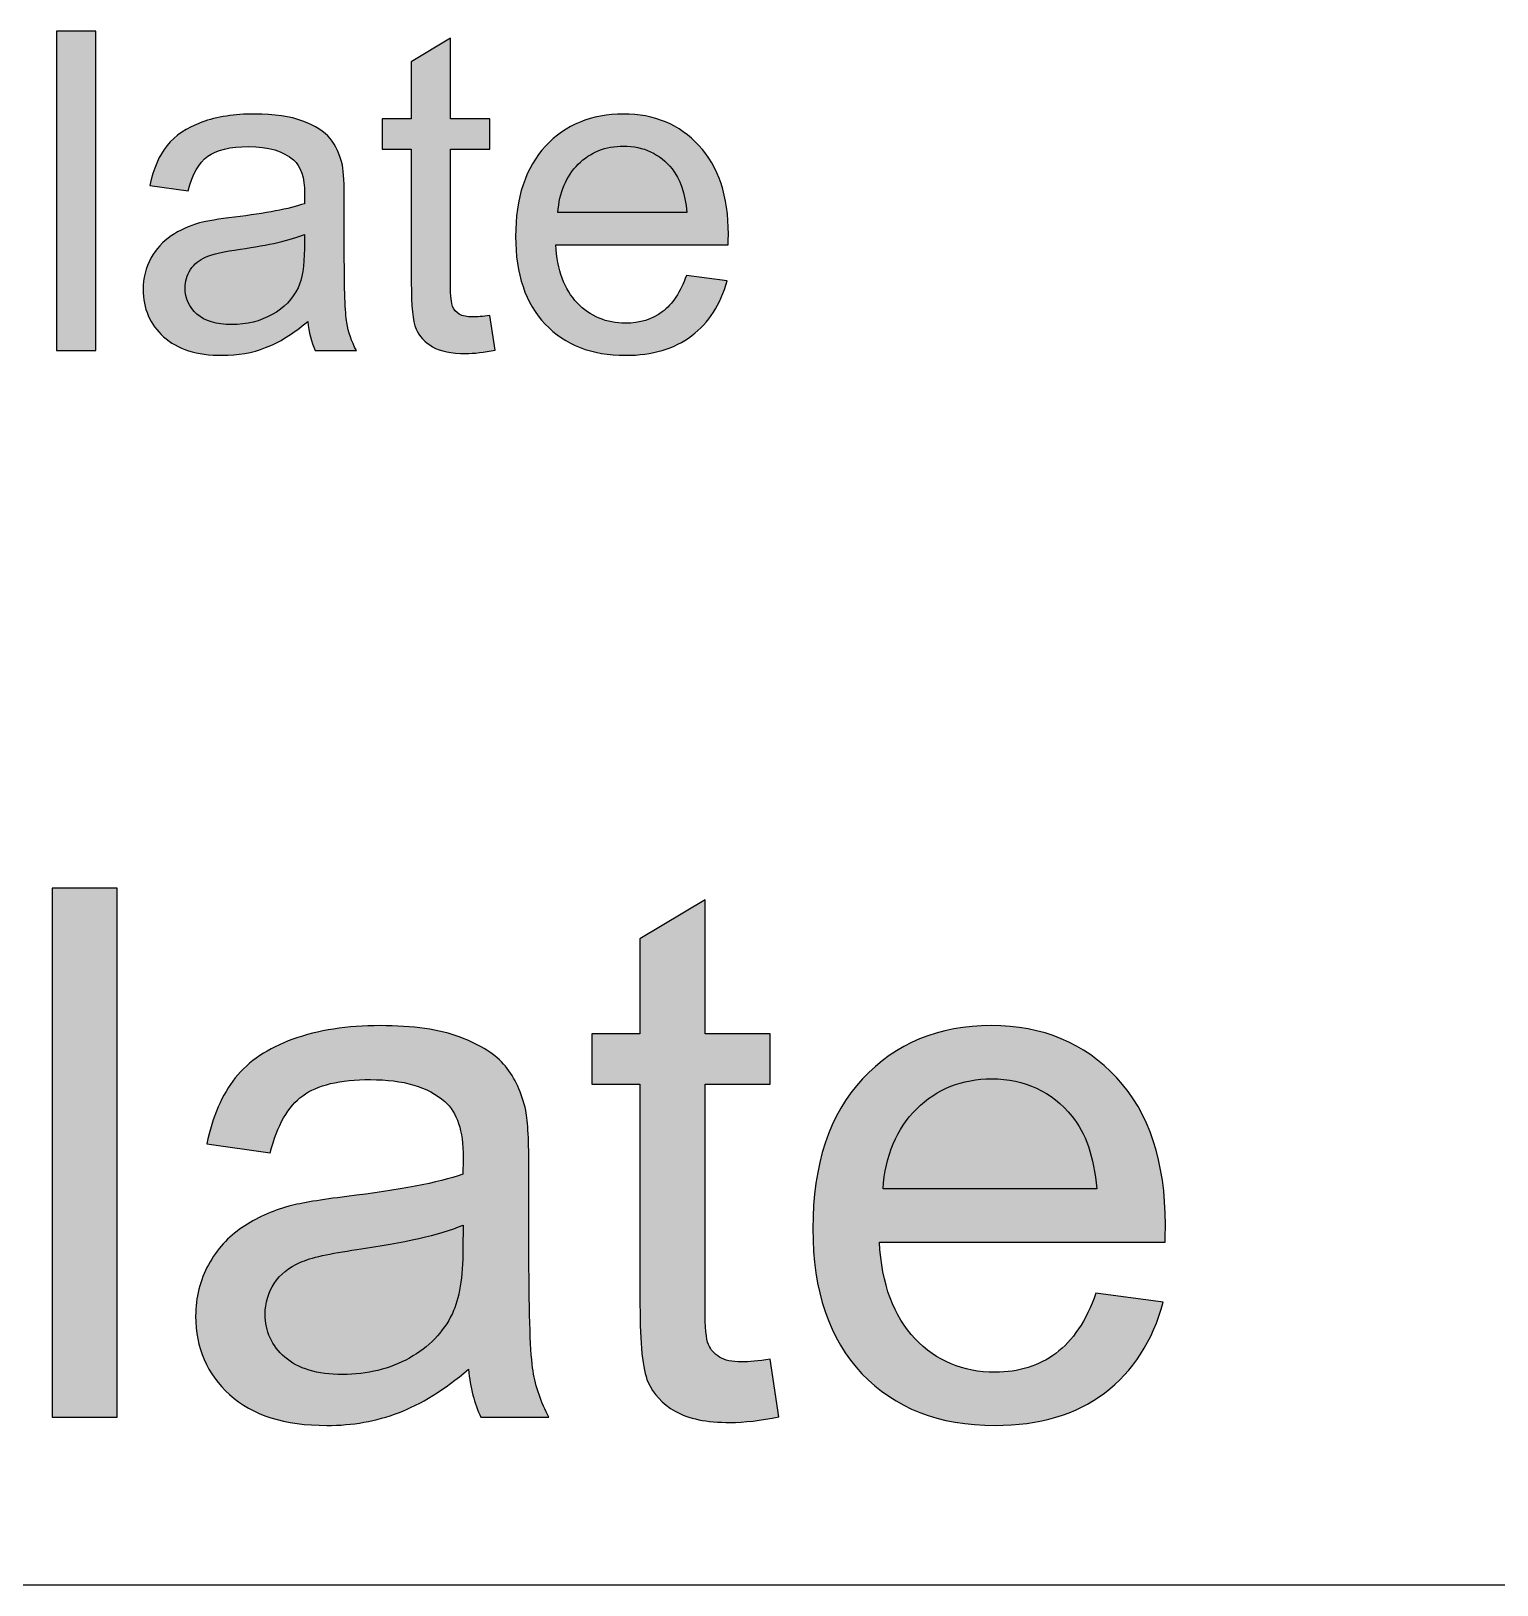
# Model space of a CAD drawing. Extents: x -3.7 to 29.7, y -3.9 to 14.9.
# Drawn here: x 9.97 to 15.48, y -1.2 to 4.64 of the extents above; entities that cross this region are included whole.
import ezdxf

# ---------------------------------------------------------------- set-up
doc = ezdxf.new("R2010")
doc.units = 0
doc.header["$MEASUREMENT"] = 0
doc.layers.add('LAYER_1', color=7, linetype='CONTINUOUS')

msp = doc.modelspace()

# ---------------------------------------------------------------- hatches: boundary and pattern name
at = {"layer": 'LAYER_1'}
h = msp.add_hatch(color=250, dxfattribs=at)
edge = h.paths.add_edge_path()
edge.add_spline(control_points=[(10.0696, 3.438), (10.0696, 3.438), (10.0696, 4.6382), (10.0696, 4.6382), (10.0696, 4.6382), (10.217, 4.6382), (10.217, 4.6382), (10.217, 4.6382), (10.217, 3.438), (10.217, 3.438), (10.217, 3.438), (10.0696, 3.438), (10.0696, 3.438)], knot_values=[0, 0, 0, 0, 0.25, 0.25, 0.25, 0.5, 0.5, 0.5, 0.75, 0.75, 0.75, 1, 1, 1, 1], degree=3, periodic=1)
h = msp.add_hatch(color=250, dxfattribs=at)
edge = h.paths.add_edge_path()
edge.add_spline(control_points=[(11.6979, 3.5695), (11.6979, 3.5695), (11.7179, 3.4394), (11.7179, 3.4394), (11.6766, 3.4307), (11.6394, 3.4263), (11.607, 3.4263), (11.5536, 3.4263), (11.5123, 3.4346), (11.4827, 3.4517), (11.4533, 3.4687), (11.4327, 3.4908), (11.4207, 3.5184), (11.4087, 3.5461), (11.4028, 3.6042), (11.4028, 3.6927), (11.4028, 3.6927), (11.4028, 4.194), (11.4028, 4.194), (11.4028, 4.194), (11.2939, 4.194), (11.2939, 4.194), (11.2939, 4.194), (11.2939, 4.308), (11.2939, 4.308), (11.2939, 4.308), (11.4028, 4.308), (11.4028, 4.308), (11.4028, 4.308), (11.4028, 4.5231), (11.4028, 4.5231), (11.4028, 4.5231), (11.5503, 4.6117), (11.5503, 4.6117), (11.5503, 4.6117), (11.5503, 4.308), (11.5503, 4.308), (11.5503, 4.308), (11.6979, 4.308), (11.6979, 4.308), (11.6979, 4.308), (11.6979, 4.194), (11.6979, 4.194), (11.6979, 4.194), (11.5503, 4.194), (11.5503, 4.194), (11.5503, 4.194), (11.5503, 3.6844), (11.5503, 3.6844), (11.5503, 3.6422), (11.5528, 3.6151), (11.5582, 3.6031), (11.5631, 3.5911), (11.5716, 3.5816), (11.5833, 3.5743), (11.595, 3.5673), (11.6118, 3.5637), (11.6336, 3.5637), (11.6498, 3.5637), (11.6713, 3.5657), (11.6979, 3.5695)], knot_values=[0, 0, 0, 0, 0.05, 0.05, 0.05, 0.1, 0.1, 0.1, 0.15, 0.15, 0.15, 0.2, 0.2, 0.2, 0.25, 0.25, 0.25, 0.3, 0.3, 0.3, 0.35, 0.35, 0.35, 0.4, 0.4, 0.4, 0.45, 0.45, 0.45, 0.5, 0.5, 0.5, 0.55, 0.55, 0.55, 0.6, 0.6, 0.6, 0.65, 0.65, 0.65, 0.7, 0.7, 0.7, 0.75, 0.75, 0.75, 0.8, 0.8, 0.8, 0.85, 0.85, 0.85, 0.9, 0.9, 0.9, 0.95, 0.95, 0.95, 1, 1, 1, 1], degree=3, periodic=1)
h = msp.add_hatch(color=250, dxfattribs=at)
edge = h.paths.add_edge_path()
edge.add_spline(control_points=[(11.0136, 3.5469), (10.9588, 3.5003), (10.906, 3.4676), (10.8555, 3.4483), (10.8049, 3.429), (10.7507, 3.4195), (10.6926, 3.4195), (10.597, 3.4195), (10.5236, 3.4427), (10.4722, 3.4894), (10.4208, 3.5358), (10.395, 3.5952), (10.395, 3.6676), (10.395, 3.7101), (10.4048, 3.7489), (10.4241, 3.7841), (10.4436, 3.8193), (10.469, 3.8473), (10.5004, 3.8685), (10.5319, 3.8897), (10.5671, 3.9059), (10.6065, 3.9169), (10.6356, 3.9244), (10.6794, 3.9316), (10.7379, 3.9389), (10.8569, 3.9529), (10.9448, 3.97), (11.001, 3.9895), (11.0016, 4.0096), (11.0019, 4.0224), (11.0019, 4.0278), (11.0019, 4.0875), (10.9879, 4.1297), (10.96, 4.1544), (10.9222, 4.1875), (10.8661, 4.2041), (10.7918, 4.2041), (10.7222, 4.2041), (10.6708, 4.1918), (10.6378, 4.1675), (10.6046, 4.1432), (10.5803, 4.1001), (10.5644, 4.0381), (10.5644, 4.0381), (10.4202, 4.0582), (10.4202, 4.0582), (10.4333, 4.12), (10.4548, 4.17), (10.485, 4.208), (10.5152, 4.246), (10.5588, 4.275), (10.6158, 4.2957), (10.6725, 4.3161), (10.7387, 4.3264), (10.8136, 4.3264), (10.8879, 4.3264), (10.9485, 4.3178), (10.9952, 4.3002), (11.0416, 4.2826), (11.0759, 4.2608), (11.0977, 4.2342), (11.1195, 4.2077), (11.1349, 4.1742), (11.1438, 4.1336), (11.1486, 4.1085), (11.1511, 4.0632), (11.1511, 3.9981), (11.1511, 3.9981), (11.1511, 3.8026), (11.1511, 3.8026), (11.1511, 3.666), (11.1542, 3.5796), (11.1603, 3.543), (11.1662, 3.5064), (11.1785, 3.4715), (11.1964, 3.438), (11.1964, 3.438), (11.0421, 3.438), (11.0421, 3.438), (11.0273, 3.4689), (11.0178, 3.5053), (11.0136, 3.5469)], knot_values=[0, 0, 0, 0, 0.037037, 0.037037, 0.037037, 0.074074, 0.074074, 0.074074, 0.111111, 0.111111, 0.111111, 0.148148, 0.148148, 0.148148, 0.185185, 0.185185, 0.185185, 0.222222, 0.222222, 0.222222, 0.259259, 0.259259, 0.259259, 0.296296, 0.296296, 0.296296, 0.333333, 0.333333, 0.333333, 0.37037, 0.37037, 0.37037, 0.407407, 0.407407, 0.407407, 0.444444, 0.444444, 0.444444, 0.481481, 0.481481, 0.481481, 0.518519, 0.518519, 0.518519, 0.555556, 0.555556, 0.555556, 0.592593, 0.592593, 0.592593, 0.62963, 0.62963, 0.62963, 0.666667, 0.666667, 0.666667, 0.703704, 0.703704, 0.703704, 0.740741, 0.740741, 0.740741, 0.777778, 0.777778, 0.777778, 0.814815, 0.814815, 0.814815, 0.851852, 0.851852, 0.851852, 0.888889, 0.888889, 0.888889, 0.925926, 0.925926, 0.925926, 0.962963, 0.962963, 0.962963, 1, 1, 1, 1], degree=3, periodic=1)
h = msp.add_hatch(color=250, dxfattribs=at)
edge = h.paths.add_edge_path()
edge.add_spline(control_points=[(12.4368, 3.7196), (12.4368, 3.7196), (12.5893, 3.6995), (12.5893, 3.6995), (12.5656, 3.6109), (12.5211, 3.5419), (12.4564, 3.493), (12.3915, 3.4441), (12.3088, 3.4195), (12.208, 3.4195), (12.0811, 3.4195), (11.9805, 3.4586), (11.9062, 3.5369), (11.8319, 3.6148), (11.7948, 3.7246), (11.7948, 3.8657), (11.7948, 4.0115), (11.8322, 4.125), (11.9073, 4.2055), (11.9825, 4.2862), (12.0801, 4.3264), (12.1999, 4.3264), (12.3159, 4.3264), (12.4105, 4.287), (12.484, 4.208), (12.5575, 4.1289), (12.5944, 4.0177), (12.5944, 3.8743), (12.5944, 3.8657), (12.5941, 3.8526), (12.5936, 3.8352), (12.5936, 3.8352), (11.9456, 3.8352), (11.9456, 3.8352), (11.9512, 3.74), (11.9781, 3.6668), (12.0267, 3.6162), (12.075, 3.5657), (12.1356, 3.5402), (12.208, 3.5402), (12.2619, 3.5402), (12.308, 3.5545), (12.346, 3.5829), (12.3843, 3.6115), (12.4145, 3.657), (12.4368, 3.7196)], knot_values=[0, 0, 0, 0, 0.066667, 0.066667, 0.066667, 0.133333, 0.133333, 0.133333, 0.2, 0.2, 0.2, 0.266667, 0.266667, 0.266667, 0.333333, 0.333333, 0.333333, 0.4, 0.4, 0.4, 0.466667, 0.466667, 0.466667, 0.533333, 0.533333, 0.533333, 0.6, 0.6, 0.6, 0.666667, 0.666667, 0.666667, 0.733333, 0.733333, 0.733333, 0.8, 0.8, 0.8, 0.866667, 0.866667, 0.866667, 0.933333, 0.933333, 0.933333, 1, 1, 1, 1], degree=3, periodic=1)
h = msp.add_hatch(color=250, dxfattribs=at)
edge = h.paths.add_edge_path()
edge.add_spline(control_points=[(11.9541, 3.956), (11.9541, 3.956), (12.4385, 3.956), (12.4385, 3.956), (12.4321, 4.0292), (12.4133, 4.0839), (12.3829, 4.1205), (12.3362, 4.1772), (12.2753, 4.2058), (12.2007, 4.2058), (12.1331, 4.2058), (12.0764, 4.1831), (12.0303, 4.1378), (11.9844, 4.0926), (11.959, 4.0319), (11.9541, 3.956)], knot_values=[0, 0, 0, 0, 0.2, 0.2, 0.2, 0.4, 0.4, 0.4, 0.6, 0.6, 0.6, 0.8, 0.8, 0.8, 1, 1, 1, 1], degree=3, periodic=1)
h = msp.add_hatch(color=250, dxfattribs=at)
edge = h.paths.add_edge_path()
edge.add_spline(control_points=[(11.0019, 3.8738), (10.9482, 3.852), (10.8678, 3.8336), (10.7604, 3.8185), (10.6996, 3.8098), (10.6566, 3.8001), (10.6314, 3.7892), (10.6062, 3.7783), (10.587, 3.7624), (10.5733, 3.7417), (10.5596, 3.7207), (10.5527, 3.6975), (10.5527, 3.6718), (10.5527, 3.633), (10.5674, 3.6003), (10.5973, 3.5743), (10.6273, 3.5484), (10.6708, 3.5352), (10.7281, 3.5352), (10.7848, 3.5352), (10.8353, 3.5475), (10.8798, 3.5724), (10.9239, 3.5969), (10.9566, 3.6307), (10.9773, 3.6735), (10.9933, 3.7067), (11.001, 3.7556), (11.001, 3.8202), (11.001, 3.8202), (11.0019, 3.8738), (11.0019, 3.8738)], knot_values=[0, 0, 0, 0, 0.1, 0.1, 0.1, 0.2, 0.2, 0.2, 0.3, 0.3, 0.3, 0.4, 0.4, 0.4, 0.5, 0.5, 0.5, 0.6, 0.6, 0.6, 0.7, 0.7, 0.7, 0.8, 0.8, 0.8, 0.9, 0.9, 0.9, 1, 1, 1, 1], degree=3, periodic=1)
h = msp.add_hatch(color=250, dxfattribs=at)
edge = h.paths.add_edge_path()
edge.add_spline(control_points=[(10.0531, -0.572), (10.0531, -0.572), (10.0531, 1.4168), (10.0531, 1.4168), (10.0531, 1.4168), (10.2976, 1.4168), (10.2976, 1.4168), (10.2976, 1.4168), (10.2976, -0.572), (10.2976, -0.572), (10.2976, -0.572), (10.0531, -0.572), (10.0531, -0.572)], knot_values=[0, 0, 0, 0, 0.25, 0.25, 0.25, 0.5, 0.5, 0.5, 0.75, 0.75, 0.75, 1, 1, 1, 1], degree=3, periodic=1)
h = msp.add_hatch(color=250, dxfattribs=at)
edge = h.paths.add_edge_path()
edge.add_spline(control_points=[(12.7511, -0.354), (12.7511, -0.354), (12.7845, -0.5697), (12.7845, -0.5697), (12.7159, -0.584), (12.6544, -0.5915), (12.6007, -0.5915), (12.5123, -0.5915), (12.4437, -0.5776), (12.3947, -0.5494), (12.3461, -0.5211), (12.3118, -0.4845), (12.2919, -0.4387), (12.272, -0.3928), (12.2622, -0.2966), (12.2622, -0.1498), (12.2622, -0.1498), (12.2622, 0.6807), (12.2622, 0.6807), (12.2622, 0.6807), (12.0817, 0.6807), (12.0817, 0.6807), (12.0817, 0.6807), (12.0817, 0.8696), (12.0817, 0.8696), (12.0817, 0.8696), (12.2622, 0.8696), (12.2622, 0.8696), (12.2622, 0.8696), (12.2622, 1.2261), (12.2622, 1.2261), (12.2622, 1.2261), (12.5067, 1.3728), (12.5067, 1.3728), (12.5067, 1.3728), (12.5067, 0.8696), (12.5067, 0.8696), (12.5067, 0.8696), (12.7511, 0.8696), (12.7511, 0.8696), (12.7511, 0.8696), (12.7511, 0.6807), (12.7511, 0.6807), (12.7511, 0.6807), (12.5067, 0.6807), (12.5067, 0.6807), (12.5067, 0.6807), (12.5067, -0.1637), (12.5067, -0.1637), (12.5067, -0.2336), (12.5108, -0.2785), (12.5196, -0.2984), (12.528, -0.3183), (12.5419, -0.334), (12.5613, -0.3461), (12.5808, -0.3576), (12.6085, -0.3637), (12.6447, -0.3637), (12.6715, -0.3637), (12.7071, -0.3605), (12.7511, -0.354)], knot_values=[0, 0, 0, 0, 0.05, 0.05, 0.05, 0.1, 0.1, 0.1, 0.15, 0.15, 0.15, 0.2, 0.2, 0.2, 0.25, 0.25, 0.25, 0.3, 0.3, 0.3, 0.35, 0.35, 0.35, 0.4, 0.4, 0.4, 0.45, 0.45, 0.45, 0.5, 0.5, 0.5, 0.55, 0.55, 0.55, 0.6, 0.6, 0.6, 0.65, 0.65, 0.65, 0.7, 0.7, 0.7, 0.75, 0.75, 0.75, 0.8, 0.8, 0.8, 0.85, 0.85, 0.85, 0.9, 0.9, 0.9, 0.95, 0.95, 0.95, 1, 1, 1, 1], degree=3, periodic=1)
h = msp.add_hatch(color=250, dxfattribs=at)
edge = h.paths.add_edge_path()
edge.add_spline(control_points=[(11.6174, -0.3914), (11.5267, -0.4688), (11.4392, -0.5229), (11.3553, -0.5548), (11.2716, -0.5868), (11.1817, -0.6026), (11.0855, -0.6026), (10.9271, -0.6026), (10.8054, -0.5641), (10.7202, -0.4868), (10.635, -0.4099), (10.5924, -0.3113), (10.5924, -0.1914), (10.5924, -0.1211), (10.6087, -0.0568), (10.6406, 0.0016), (10.673, 0.0599), (10.7151, 0.1062), (10.767, 0.1414), (10.8193, 0.1766), (10.8776, 0.2034), (10.9429, 0.2215), (10.991, 0.234), (11.0637, 0.246), (11.1605, 0.258), (11.3577, 0.2812), (11.5035, 0.3094), (11.5965, 0.3418), (11.5975, 0.3752), (11.5979, 0.3964), (11.5979, 0.4052), (11.5979, 0.5043), (11.5748, 0.5742), (11.5285, 0.6149), (11.466, 0.6701), (11.373, 0.6973), (11.2498, 0.6973), (11.1345, 0.6973), (11.0493, 0.677), (10.9947, 0.6367), (10.9396, 0.5964), (10.8993, 0.5252), (10.873, 0.4224), (10.873, 0.4224), (10.6341, 0.4557), (10.6341, 0.4557), (10.6559, 0.558), (10.6915, 0.6409), (10.7415, 0.7038), (10.7915, 0.7668), (10.8637, 0.8149), (10.9582, 0.8492), (11.0522, 0.883), (11.1619, 0.9001), (11.2859, 0.9001), (11.4091, 0.9001), (11.5095, 0.8858), (11.5868, 0.8566), (11.6637, 0.8275), (11.7206, 0.7913), (11.7567, 0.7474), (11.7928, 0.7034), (11.8183, 0.6478), (11.8331, 0.5807), (11.841, 0.539), (11.8451, 0.4641), (11.8451, 0.3562), (11.8451, 0.3562), (11.8451, 0.0321), (11.8451, 0.0321), (11.8451, -0.1942), (11.8502, -0.3373), (11.8605, -0.3979), (11.8702, -0.4586), (11.8905, -0.5165), (11.9202, -0.572), (11.9202, -0.572), (11.6646, -0.572), (11.6646, -0.572), (11.6401, -0.5206), (11.6243, -0.4604), (11.6174, -0.3914)], knot_values=[0, 0, 0, 0, 0.037037, 0.037037, 0.037037, 0.074074, 0.074074, 0.074074, 0.111111, 0.111111, 0.111111, 0.148148, 0.148148, 0.148148, 0.185185, 0.185185, 0.185185, 0.222222, 0.222222, 0.222222, 0.259259, 0.259259, 0.259259, 0.296296, 0.296296, 0.296296, 0.333333, 0.333333, 0.333333, 0.37037, 0.37037, 0.37037, 0.407407, 0.407407, 0.407407, 0.444444, 0.444444, 0.444444, 0.481481, 0.481481, 0.481481, 0.518519, 0.518519, 0.518519, 0.555556, 0.555556, 0.555556, 0.592593, 0.592593, 0.592593, 0.62963, 0.62963, 0.62963, 0.666667, 0.666667, 0.666667, 0.703704, 0.703704, 0.703704, 0.740741, 0.740741, 0.740741, 0.777778, 0.777778, 0.777778, 0.814815, 0.814815, 0.814815, 0.851852, 0.851852, 0.851852, 0.888889, 0.888889, 0.888889, 0.925926, 0.925926, 0.925926, 0.962963, 0.962963, 0.962963, 1, 1, 1, 1], degree=3, periodic=1)
h = msp.add_hatch(color=250, dxfattribs=at)
edge = h.paths.add_edge_path()
edge.add_spline(control_points=[(13.9756, -0.1054), (13.9756, -0.1054), (14.2284, -0.1387), (14.2284, -0.1387), (14.189, -0.2855), (14.1154, -0.3998), (14.008, -0.4808), (13.9007, -0.5618), (13.7636, -0.6026), (13.5965, -0.6026), (13.3863, -0.6026), (13.2196, -0.5377), (13.0965, -0.4081), (12.9734, -0.279), (12.9118, -0.097), (12.9118, 0.1367), (12.9118, 0.3784), (12.9738, 0.5664), (13.0984, 0.6997), (13.2229, 0.8335), (13.3845, 0.9001), (13.583, 0.9001), (13.7751, 0.9001), (13.9321, 0.8349), (14.0539, 0.7038), (14.1756, 0.5729), (14.2368, 0.3886), (14.2368, 0.1511), (14.2368, 0.1367), (14.2362, 0.1149), (14.2353, 0.0863), (14.2353, 0.0863), (13.1618, 0.0863), (13.1618, 0.0863), (13.171, -0.0716), (13.2155, -0.1929), (13.296, -0.2767), (13.3762, -0.3605), (13.4766, -0.4026), (13.5965, -0.4026), (13.6858, -0.4026), (13.7622, -0.379), (13.8251, -0.3317), (13.8886, -0.2845), (13.9386, -0.2091), (13.9756, -0.1054)], knot_values=[0, 0, 0, 0, 0.066667, 0.066667, 0.066667, 0.133333, 0.133333, 0.133333, 0.2, 0.2, 0.2, 0.266667, 0.266667, 0.266667, 0.333333, 0.333333, 0.333333, 0.4, 0.4, 0.4, 0.466667, 0.466667, 0.466667, 0.533333, 0.533333, 0.533333, 0.6, 0.6, 0.6, 0.666667, 0.666667, 0.666667, 0.733333, 0.733333, 0.733333, 0.8, 0.8, 0.8, 0.866667, 0.866667, 0.866667, 0.933333, 0.933333, 0.933333, 1, 1, 1, 1], degree=3, periodic=1)
h = msp.add_hatch(color=250, dxfattribs=at)
edge = h.paths.add_edge_path()
edge.add_spline(control_points=[(13.1757, 0.2863), (13.1757, 0.2863), (13.9784, 0.2863), (13.9784, 0.2863), (13.9677, 0.4075), (13.9368, 0.4983), (13.8863, 0.5589), (13.809, 0.6529), (13.708, 0.7001), (13.5845, 0.7001), (13.4724, 0.7001), (13.3785, 0.6626), (13.3021, 0.5876), (13.2262, 0.5126), (13.184, 0.4122), (13.1757, 0.2863)], knot_values=[0, 0, 0, 0, 0.2, 0.2, 0.2, 0.4, 0.4, 0.4, 0.6, 0.6, 0.6, 0.8, 0.8, 0.8, 1, 1, 1, 1], degree=3, periodic=1)
h = msp.add_hatch(color=250, dxfattribs=at)
edge = h.paths.add_edge_path()
edge.add_spline(control_points=[(11.5979, 0.1501), (11.509, 0.1141), (11.3757, 0.0835), (11.1979, 0.0585), (11.097, 0.0441), (11.0257, 0.028), (10.9841, 0.0099), (10.9424, -0.0082), (10.9104, -0.0345), (10.8878, -0.0688), (10.8651, -0.1036), (10.8536, -0.1419), (10.8536, -0.1845), (10.8536, -0.2488), (10.8781, -0.3031), (10.9276, -0.3461), (10.9771, -0.3891), (11.0493, -0.4109), (11.1443, -0.4109), (11.2382, -0.4109), (11.3221, -0.3905), (11.3956, -0.3494), (11.4688, -0.3086), (11.523, -0.2526), (11.5572, -0.1818), (11.5836, -0.1267), (11.5965, -0.0456), (11.5965, 0.0613), (11.5965, 0.0613), (11.5979, 0.1501), (11.5979, 0.1501)], knot_values=[0, 0, 0, 0, 0.1, 0.1, 0.1, 0.2, 0.2, 0.2, 0.3, 0.3, 0.3, 0.4, 0.4, 0.4, 0.5, 0.5, 0.5, 0.6, 0.6, 0.6, 0.7, 0.7, 0.7, 0.8, 0.8, 0.8, 0.9, 0.9, 0.9, 1, 1, 1, 1], degree=3, periodic=1)

# ---------------------------------------------------------------- linework, layer by layer
at = {"layer": 'LAYER_1', "color": 250}
for points, knots in [([(10.0696, 3.438), (10.0696, 3.438), (10.0696, 4.6382), (10.0696, 4.6382), (10.0696, 4.6382), (10.217, 4.6382), (10.217, 4.6382), (10.217, 4.6382), (10.217, 3.438), (10.217, 3.438), (10.217, 3.438), (10.0696, 3.438), (10.0696, 3.438)], [0, 0, 0, 0, 0.25, 0.25, 0.25, 0.5, 0.5, 0.5, 0.75, 0.75, 0.75, 1, 1, 1, 1]), ([(11.6979, 3.5695), (11.6979, 3.5695), (11.7179, 3.4394), (11.7179, 3.4394), (11.6766, 3.4307), (11.6394, 3.4263), (11.607, 3.4263), (11.5536, 3.4263), (11.5123, 3.4346), (11.4827, 3.4517), (11.4533, 3.4687), (11.4327, 3.4908), (11.4207, 3.5184), (11.4087, 3.5461), (11.4028, 3.6042), (11.4028, 3.6927), (11.4028, 3.6927), (11.4028, 4.194), (11.4028, 4.194), (11.4028, 4.194), (11.2939, 4.194), (11.2939, 4.194), (11.2939, 4.194), (11.2939, 4.308), (11.2939, 4.308), (11.2939, 4.308), (11.4028, 4.308), (11.4028, 4.308), (11.4028, 4.308), (11.4028, 4.5231), (11.4028, 4.5231), (11.4028, 4.5231), (11.5503, 4.6117), (11.5503, 4.6117), (11.5503, 4.6117), (11.5503, 4.308), (11.5503, 4.308), (11.5503, 4.308), (11.6979, 4.308), (11.6979, 4.308), (11.6979, 4.308), (11.6979, 4.194), (11.6979, 4.194), (11.6979, 4.194), (11.5503, 4.194), (11.5503, 4.194), (11.5503, 4.194), (11.5503, 3.6844), (11.5503, 3.6844), (11.5503, 3.6422), (11.5528, 3.6151), (11.5582, 3.6031), (11.5631, 3.5911), (11.5716, 3.5816), (11.5833, 3.5743), (11.595, 3.5673), (11.6118, 3.5637), (11.6336, 3.5637), (11.6498, 3.5637), (11.6713, 3.5657), (11.6979, 3.5695)], [0, 0, 0, 0, 0.05, 0.05, 0.05, 0.1, 0.1, 0.1, 0.15, 0.15, 0.15, 0.2, 0.2, 0.2, 0.25, 0.25, 0.25, 0.3, 0.3, 0.3, 0.35, 0.35, 0.35, 0.4, 0.4, 0.4, 0.45, 0.45, 0.45, 0.5, 0.5, 0.5, 0.55, 0.55, 0.55, 0.6, 0.6, 0.6, 0.65, 0.65, 0.65, 0.7, 0.7, 0.7, 0.75, 0.75, 0.75, 0.8, 0.8, 0.8, 0.85, 0.85, 0.85, 0.9, 0.9, 0.9, 0.95, 0.95, 0.95, 1, 1, 1, 1]), ([(11.0136, 3.5469), (10.9588, 3.5003), (10.906, 3.4676), (10.8555, 3.4483), (10.8049, 3.429), (10.7507, 3.4195), (10.6926, 3.4195), (10.597, 3.4195), (10.5236, 3.4427), (10.4722, 3.4894), (10.4208, 3.5358), (10.395, 3.5952), (10.395, 3.6676), (10.395, 3.7101), (10.4048, 3.7489), (10.4241, 3.7841), (10.4436, 3.8193), (10.469, 3.8473), (10.5004, 3.8685), (10.5319, 3.8897), (10.5671, 3.9059), (10.6065, 3.9169), (10.6356, 3.9244), (10.6794, 3.9316), (10.7379, 3.9389), (10.8569, 3.9529), (10.9448, 3.97), (11.001, 3.9895), (11.0016, 4.0096), (11.0019, 4.0224), (11.0019, 4.0278), (11.0019, 4.0875), (10.9879, 4.1297), (10.96, 4.1544), (10.9222, 4.1875), (10.8661, 4.2041), (10.7918, 4.2041), (10.7222, 4.2041), (10.6708, 4.1918), (10.6378, 4.1675), (10.6046, 4.1432), (10.5803, 4.1001), (10.5644, 4.0381), (10.5644, 4.0381), (10.4202, 4.0582), (10.4202, 4.0582), (10.4333, 4.12), (10.4548, 4.17), (10.485, 4.208), (10.5152, 4.246), (10.5588, 4.275), (10.6158, 4.2957), (10.6725, 4.3161), (10.7387, 4.3264), (10.8136, 4.3264), (10.8879, 4.3264), (10.9485, 4.3178), (10.9952, 4.3002), (11.0416, 4.2826), (11.0759, 4.2608), (11.0977, 4.2342), (11.1195, 4.2077), (11.1349, 4.1742), (11.1438, 4.1336), (11.1486, 4.1085), (11.1511, 4.0632), (11.1511, 3.9981), (11.1511, 3.9981), (11.1511, 3.8026), (11.1511, 3.8026), (11.1511, 3.666), (11.1542, 3.5796), (11.1603, 3.543), (11.1662, 3.5064), (11.1785, 3.4715), (11.1964, 3.438), (11.1964, 3.438), (11.0421, 3.438), (11.0421, 3.438), (11.0273, 3.4689), (11.0178, 3.5053), (11.0136, 3.5469)], [0, 0, 0, 0, 0.037037, 0.037037, 0.037037, 0.074074, 0.074074, 0.074074, 0.111111, 0.111111, 0.111111, 0.148148, 0.148148, 0.148148, 0.185185, 0.185185, 0.185185, 0.222222, 0.222222, 0.222222, 0.259259, 0.259259, 0.259259, 0.296296, 0.296296, 0.296296, 0.333333, 0.333333, 0.333333, 0.37037, 0.37037, 0.37037, 0.407407, 0.407407, 0.407407, 0.444444, 0.444444, 0.444444, 0.481481, 0.481481, 0.481481, 0.518519, 0.518519, 0.518519, 0.555556, 0.555556, 0.555556, 0.592593, 0.592593, 0.592593, 0.62963, 0.62963, 0.62963, 0.666667, 0.666667, 0.666667, 0.703704, 0.703704, 0.703704, 0.740741, 0.740741, 0.740741, 0.777778, 0.777778, 0.777778, 0.814815, 0.814815, 0.814815, 0.851852, 0.851852, 0.851852, 0.888889, 0.888889, 0.888889, 0.925926, 0.925926, 0.925926, 0.962963, 0.962963, 0.962963, 1, 1, 1, 1]), ([(12.4368, 3.7196), (12.4368, 3.7196), (12.5893, 3.6995), (12.5893, 3.6995), (12.5656, 3.6109), (12.5211, 3.5419), (12.4564, 3.493), (12.3915, 3.4441), (12.3088, 3.4195), (12.208, 3.4195), (12.0811, 3.4195), (11.9805, 3.4586), (11.9062, 3.5369), (11.8319, 3.6148), (11.7948, 3.7246), (11.7948, 3.8657), (11.7948, 4.0115), (11.8322, 4.125), (11.9073, 4.2055), (11.9825, 4.2862), (12.0801, 4.3264), (12.1999, 4.3264), (12.3159, 4.3264), (12.4105, 4.287), (12.484, 4.208), (12.5575, 4.1289), (12.5944, 4.0177), (12.5944, 3.8743), (12.5944, 3.8657), (12.5941, 3.8526), (12.5936, 3.8352), (12.5936, 3.8352), (11.9456, 3.8352), (11.9456, 3.8352), (11.9512, 3.74), (11.9781, 3.6668), (12.0267, 3.6162), (12.075, 3.5657), (12.1356, 3.5402), (12.208, 3.5402), (12.2619, 3.5402), (12.308, 3.5545), (12.346, 3.5829), (12.3843, 3.6115), (12.4145, 3.657), (12.4368, 3.7196)], [0, 0, 0, 0, 0.066667, 0.066667, 0.066667, 0.133333, 0.133333, 0.133333, 0.2, 0.2, 0.2, 0.266667, 0.266667, 0.266667, 0.333333, 0.333333, 0.333333, 0.4, 0.4, 0.4, 0.466667, 0.466667, 0.466667, 0.533333, 0.533333, 0.533333, 0.6, 0.6, 0.6, 0.666667, 0.666667, 0.666667, 0.733333, 0.733333, 0.733333, 0.8, 0.8, 0.8, 0.866667, 0.866667, 0.866667, 0.933333, 0.933333, 0.933333, 1, 1, 1, 1]), ([(11.9541, 3.956), (11.9541, 3.956), (12.4385, 3.956), (12.4385, 3.956), (12.4321, 4.0292), (12.4133, 4.0839), (12.3829, 4.1205), (12.3362, 4.1772), (12.2753, 4.2058), (12.2007, 4.2058), (12.1331, 4.2058), (12.0764, 4.1831), (12.0303, 4.1378), (11.9844, 4.0926), (11.959, 4.0319), (11.9541, 3.956)], [0, 0, 0, 0, 0.2, 0.2, 0.2, 0.4, 0.4, 0.4, 0.6, 0.6, 0.6, 0.8, 0.8, 0.8, 1, 1, 1, 1]), ([(11.0019, 3.8738), (10.9482, 3.852), (10.8678, 3.8336), (10.7604, 3.8185), (10.6996, 3.8098), (10.6566, 3.8001), (10.6314, 3.7892), (10.6062, 3.7783), (10.587, 3.7624), (10.5733, 3.7417), (10.5596, 3.7207), (10.5527, 3.6975), (10.5527, 3.6718), (10.5527, 3.633), (10.5674, 3.6003), (10.5973, 3.5743), (10.6273, 3.5484), (10.6708, 3.5352), (10.7281, 3.5352), (10.7848, 3.5352), (10.8353, 3.5475), (10.8798, 3.5724), (10.9239, 3.5969), (10.9566, 3.6307), (10.9773, 3.6735), (10.9933, 3.7067), (11.001, 3.7556), (11.001, 3.8202), (11.001, 3.8202), (11.0019, 3.8738), (11.0019, 3.8738)], [0, 0, 0, 0, 0.1, 0.1, 0.1, 0.2, 0.2, 0.2, 0.3, 0.3, 0.3, 0.4, 0.4, 0.4, 0.5, 0.5, 0.5, 0.6, 0.6, 0.6, 0.7, 0.7, 0.7, 0.8, 0.8, 0.8, 0.9, 0.9, 0.9, 1, 1, 1, 1]), ([(10.0531, -0.572), (10.0531, -0.572), (10.0531, 1.4168), (10.0531, 1.4168), (10.0531, 1.4168), (10.2976, 1.4168), (10.2976, 1.4168), (10.2976, 1.4168), (10.2976, -0.572), (10.2976, -0.572), (10.2976, -0.572), (10.0531, -0.572), (10.0531, -0.572)], [0, 0, 0, 0, 0.25, 0.25, 0.25, 0.5, 0.5, 0.5, 0.75, 0.75, 0.75, 1, 1, 1, 1]), ([(12.7511, -0.354), (12.7511, -0.354), (12.7845, -0.5697), (12.7845, -0.5697), (12.7159, -0.584), (12.6544, -0.5915), (12.6007, -0.5915), (12.5123, -0.5915), (12.4437, -0.5776), (12.3947, -0.5494), (12.3461, -0.5211), (12.3118, -0.4845), (12.2919, -0.4387), (12.272, -0.3928), (12.2622, -0.2966), (12.2622, -0.1498), (12.2622, -0.1498), (12.2622, 0.6807), (12.2622, 0.6807), (12.2622, 0.6807), (12.0817, 0.6807), (12.0817, 0.6807), (12.0817, 0.6807), (12.0817, 0.8696), (12.0817, 0.8696), (12.0817, 0.8696), (12.2622, 0.8696), (12.2622, 0.8696), (12.2622, 0.8696), (12.2622, 1.2261), (12.2622, 1.2261), (12.2622, 1.2261), (12.5067, 1.3728), (12.5067, 1.3728), (12.5067, 1.3728), (12.5067, 0.8696), (12.5067, 0.8696), (12.5067, 0.8696), (12.7511, 0.8696), (12.7511, 0.8696), (12.7511, 0.8696), (12.7511, 0.6807), (12.7511, 0.6807), (12.7511, 0.6807), (12.5067, 0.6807), (12.5067, 0.6807), (12.5067, 0.6807), (12.5067, -0.1637), (12.5067, -0.1637), (12.5067, -0.2336), (12.5108, -0.2785), (12.5196, -0.2984), (12.528, -0.3183), (12.5419, -0.334), (12.5613, -0.3461), (12.5808, -0.3576), (12.6085, -0.3637), (12.6447, -0.3637), (12.6715, -0.3637), (12.7071, -0.3605), (12.7511, -0.354)], [0, 0, 0, 0, 0.05, 0.05, 0.05, 0.1, 0.1, 0.1, 0.15, 0.15, 0.15, 0.2, 0.2, 0.2, 0.25, 0.25, 0.25, 0.3, 0.3, 0.3, 0.35, 0.35, 0.35, 0.4, 0.4, 0.4, 0.45, 0.45, 0.45, 0.5, 0.5, 0.5, 0.55, 0.55, 0.55, 0.6, 0.6, 0.6, 0.65, 0.65, 0.65, 0.7, 0.7, 0.7, 0.75, 0.75, 0.75, 0.8, 0.8, 0.8, 0.85, 0.85, 0.85, 0.9, 0.9, 0.9, 0.95, 0.95, 0.95, 1, 1, 1, 1]), ([(11.6174, -0.3914), (11.5267, -0.4688), (11.4392, -0.5229), (11.3553, -0.5548), (11.2716, -0.5868), (11.1817, -0.6026), (11.0855, -0.6026), (10.9271, -0.6026), (10.8054, -0.5641), (10.7202, -0.4868), (10.635, -0.4099), (10.5924, -0.3113), (10.5924, -0.1914), (10.5924, -0.1211), (10.6087, -0.0568), (10.6406, 0.0016), (10.673, 0.0599), (10.7151, 0.1062), (10.767, 0.1414), (10.8193, 0.1766), (10.8776, 0.2034), (10.9429, 0.2215), (10.991, 0.234), (11.0637, 0.246), (11.1605, 0.258), (11.3577, 0.2812), (11.5035, 0.3094), (11.5965, 0.3418), (11.5975, 0.3752), (11.5979, 0.3964), (11.5979, 0.4052), (11.5979, 0.5043), (11.5748, 0.5742), (11.5285, 0.6149), (11.466, 0.6701), (11.373, 0.6973), (11.2498, 0.6973), (11.1345, 0.6973), (11.0493, 0.677), (10.9947, 0.6367), (10.9396, 0.5964), (10.8993, 0.5252), (10.873, 0.4224), (10.873, 0.4224), (10.6341, 0.4557), (10.6341, 0.4557), (10.6559, 0.558), (10.6915, 0.6409), (10.7415, 0.7038), (10.7915, 0.7668), (10.8637, 0.8149), (10.9582, 0.8492), (11.0522, 0.883), (11.1619, 0.9001), (11.2859, 0.9001), (11.4091, 0.9001), (11.5095, 0.8858), (11.5868, 0.8566), (11.6637, 0.8275), (11.7206, 0.7913), (11.7567, 0.7474), (11.7928, 0.7034), (11.8183, 0.6478), (11.8331, 0.5807), (11.841, 0.539), (11.8451, 0.4641), (11.8451, 0.3562), (11.8451, 0.3562), (11.8451, 0.0321), (11.8451, 0.0321), (11.8451, -0.1942), (11.8502, -0.3373), (11.8605, -0.3979), (11.8702, -0.4586), (11.8905, -0.5165), (11.9202, -0.572), (11.9202, -0.572), (11.6646, -0.572), (11.6646, -0.572), (11.6401, -0.5206), (11.6243, -0.4604), (11.6174, -0.3914)], [0, 0, 0, 0, 0.037037, 0.037037, 0.037037, 0.074074, 0.074074, 0.074074, 0.111111, 0.111111, 0.111111, 0.148148, 0.148148, 0.148148, 0.185185, 0.185185, 0.185185, 0.222222, 0.222222, 0.222222, 0.259259, 0.259259, 0.259259, 0.296296, 0.296296, 0.296296, 0.333333, 0.333333, 0.333333, 0.37037, 0.37037, 0.37037, 0.407407, 0.407407, 0.407407, 0.444444, 0.444444, 0.444444, 0.481481, 0.481481, 0.481481, 0.518519, 0.518519, 0.518519, 0.555556, 0.555556, 0.555556, 0.592593, 0.592593, 0.592593, 0.62963, 0.62963, 0.62963, 0.666667, 0.666667, 0.666667, 0.703704, 0.703704, 0.703704, 0.740741, 0.740741, 0.740741, 0.777778, 0.777778, 0.777778, 0.814815, 0.814815, 0.814815, 0.851852, 0.851852, 0.851852, 0.888889, 0.888889, 0.888889, 0.925926, 0.925926, 0.925926, 0.962963, 0.962963, 0.962963, 1, 1, 1, 1]), ([(13.9756, -0.1054), (13.9756, -0.1054), (14.2284, -0.1387), (14.2284, -0.1387), (14.189, -0.2855), (14.1154, -0.3998), (14.008, -0.4808), (13.9007, -0.5618), (13.7636, -0.6026), (13.5965, -0.6026), (13.3863, -0.6026), (13.2196, -0.5377), (13.0965, -0.4081), (12.9734, -0.279), (12.9118, -0.097), (12.9118, 0.1367), (12.9118, 0.3784), (12.9738, 0.5664), (13.0984, 0.6997), (13.2229, 0.8335), (13.3845, 0.9001), (13.583, 0.9001), (13.7751, 0.9001), (13.9321, 0.8349), (14.0539, 0.7038), (14.1756, 0.5729), (14.2368, 0.3886), (14.2368, 0.1511), (14.2368, 0.1367), (14.2362, 0.1149), (14.2353, 0.0863), (14.2353, 0.0863), (13.1618, 0.0863), (13.1618, 0.0863), (13.171, -0.0716), (13.2155, -0.1929), (13.296, -0.2767), (13.3762, -0.3605), (13.4766, -0.4026), (13.5965, -0.4026), (13.6858, -0.4026), (13.7622, -0.379), (13.8251, -0.3317), (13.8886, -0.2845), (13.9386, -0.2091), (13.9756, -0.1054)], [0, 0, 0, 0, 0.066667, 0.066667, 0.066667, 0.133333, 0.133333, 0.133333, 0.2, 0.2, 0.2, 0.266667, 0.266667, 0.266667, 0.333333, 0.333333, 0.333333, 0.4, 0.4, 0.4, 0.466667, 0.466667, 0.466667, 0.533333, 0.533333, 0.533333, 0.6, 0.6, 0.6, 0.666667, 0.666667, 0.666667, 0.733333, 0.733333, 0.733333, 0.8, 0.8, 0.8, 0.866667, 0.866667, 0.866667, 0.933333, 0.933333, 0.933333, 1, 1, 1, 1]), ([(13.1757, 0.2863), (13.1757, 0.2863), (13.9784, 0.2863), (13.9784, 0.2863), (13.9677, 0.4075), (13.9368, 0.4983), (13.8863, 0.5589), (13.809, 0.6529), (13.708, 0.7001), (13.5845, 0.7001), (13.4724, 0.7001), (13.3785, 0.6626), (13.3021, 0.5876), (13.2262, 0.5126), (13.184, 0.4122), (13.1757, 0.2863)], [0, 0, 0, 0, 0.2, 0.2, 0.2, 0.4, 0.4, 0.4, 0.6, 0.6, 0.6, 0.8, 0.8, 0.8, 1, 1, 1, 1]), ([(11.5979, 0.1501), (11.509, 0.1141), (11.3757, 0.0835), (11.1979, 0.0585), (11.097, 0.0441), (11.0257, 0.028), (10.9841, 0.0099), (10.9424, -0.0082), (10.9104, -0.0345), (10.8878, -0.0688), (10.8651, -0.1036), (10.8536, -0.1419), (10.8536, -0.1845), (10.8536, -0.2488), (10.8781, -0.3031), (10.9276, -0.3461), (10.9771, -0.3891), (11.0493, -0.4109), (11.1443, -0.4109), (11.2382, -0.4109), (11.3221, -0.3905), (11.3956, -0.3494), (11.4688, -0.3086), (11.523, -0.2526), (11.5572, -0.1818), (11.5836, -0.1267), (11.5965, -0.0456), (11.5965, 0.0613), (11.5965, 0.0613), (11.5979, 0.1501), (11.5979, 0.1501)], [0, 0, 0, 0, 0.1, 0.1, 0.1, 0.2, 0.2, 0.2, 0.3, 0.3, 0.3, 0.4, 0.4, 0.4, 0.5, 0.5, 0.5, 0.6, 0.6, 0.6, 0.7, 0.7, 0.7, 0.8, 0.8, 0.8, 0.9, 0.9, 0.9, 1, 1, 1, 1])]:
    msp.add_open_spline(points, degree=3, knots=knots, dxfattribs=at)
msp.add_open_spline([(1.6925, -1.202), (1.6925, -1.202), (20.5625, -1.202), (20.5625, -1.202)], degree=3, dxfattribs=at)

doc.saveas('drawing.dxf')
